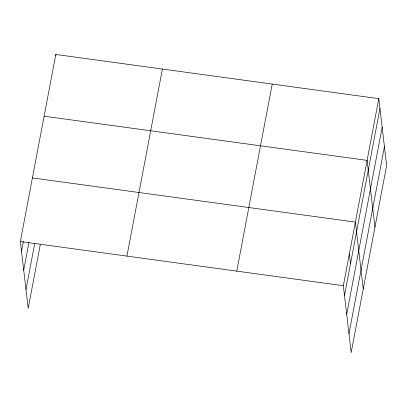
<?xml version="1.0" encoding="UTF-8"?>
<svg xmlns="http://www.w3.org/2000/svg" width="407" height="407" viewBox="0 0 407 407"><rect width="100%" height="100%" fill="white"/><g stroke="black" fill="none" stroke-linecap="round" stroke-linejoin="round"><path stroke-width="0.61" d="M40.257 244.76L28.2 308.358L20.35 241.534L55.815 54.472L378.8 98.642L386.65 165.466L351.185 352.528L343.335 285.704L378.8 98.642M21.505 251.348L23.392 241.371M23.713 270.162L29.034 242.104M25.992 289.545L34.737 243.401M126.933 256.11L162.398 69.048M236.752 271.128L272.217 84.066M344.49 295.518L379.955 108.455M346.698 314.331L382.163 127.269M348.977 333.715L384.442 146.652M44.109 116.204L367.099 160.373L374.949 227.198M32.407 177.93L355.392 222.1L363.242 288.929M20.35 241.534L343.335 285.704M349.364 253.902L350.519 263.716M55.815 54.472L55.957 55.698"/></g></svg>
